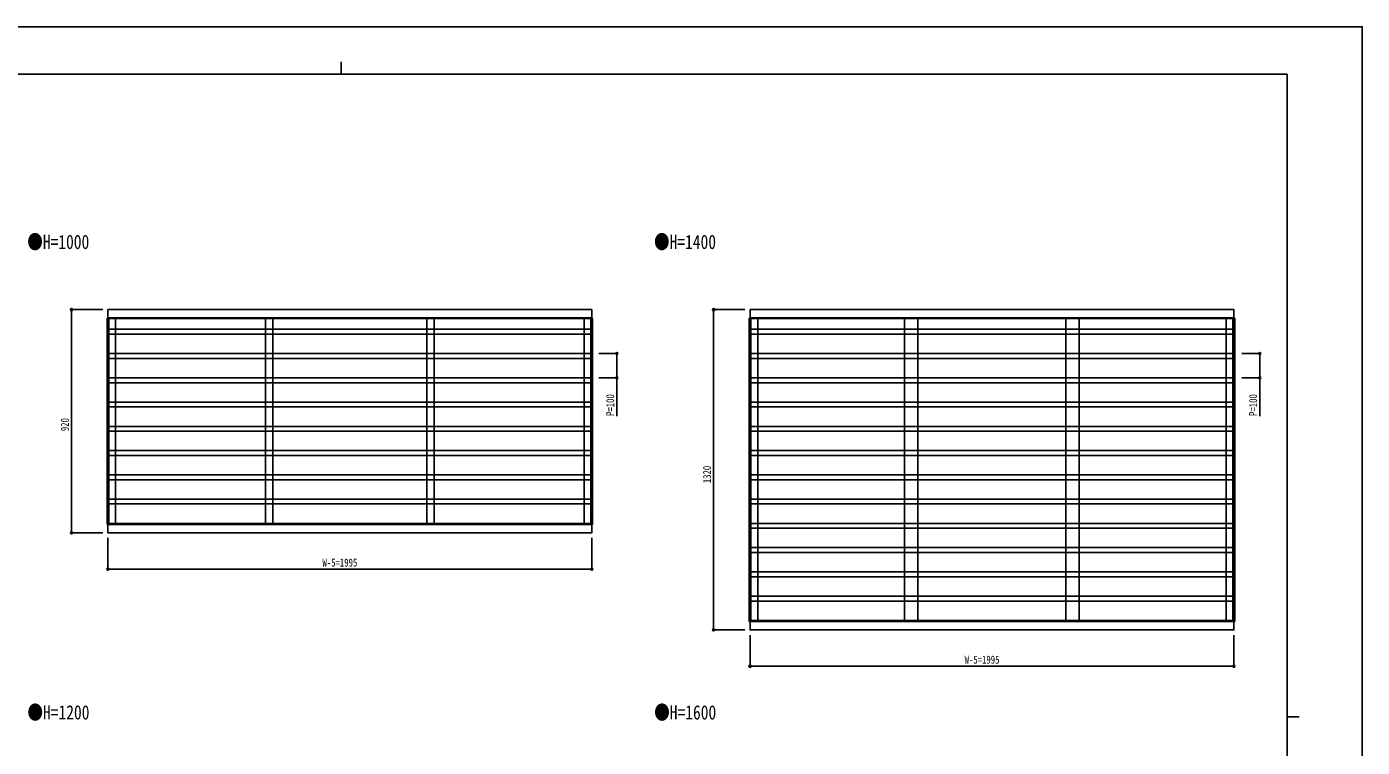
# Model space of a CAD drawing. Units: millimetres, scale not verified. Extents: x -4205 to 4205, y -2970 to 2970.
# Drawn here: x -1301 to 4205, y 0 to 2970 of the extents above; entities that cross this region are included whole.
import ezdxf
from ezdxf.enums import TextEntityAlignment as Align

# ---------------------------------------------------------------- set-up
doc = ezdxf.new("R2010")
doc.units = ezdxf.units.MM
doc.header["$LTSCALE"] = 16
for name, color, linetype in [('0-1_USER1', 3, 'Continuous'), ('0-2_YKK_A1', 4, 'Continuous'), ('0-3_YKK_D', 6, 'Continuous'), ('0-4_YKK_ZWAK', 7, 'Continuous')]:
    doc.layers.add(name, color=color, linetype=linetype)
doc.styles.add('ＭＳ ゴシック', font='')
doc.styles.get('ＭＳ ゴシック').set_extended_font_data('MS Gothic')

msp = doc.modelspace()

# ---------------------------------------------------------------- linework, layer by layer
at = {"layer": '0-2_YKK_A1'}
for p, q in [((-969.79, 1769.3), (-962.59, 1769.3)), ((-969.79, 1769.3), (-969.79, 918.3)), ((-967.59, 1769.3), (-967.59, 918.3)), ((-965.59, 1769.8), (-965.59, 1769.3)), ((1024.41, 1767.8), (-962.59, 1767.8)), ((-934.59, 917.8), (-934.59, 1769.8)), ((-316.59, 917.8), (-316.59, 1769.8)), ((-286.59, 917.8), (-286.59, 1769.8)), ((348.41, 917.8), (348.41, 1769.8)), ((378.41, 917.8), (378.41, 1769.8)), ((996.41, 917.8), (996.41, 1769.8)), ((1031.61, 1769.3), (1024.41, 1769.3)), ((1027.41, 1769.8), (1027.41, 1769.3)), ((1029.41, 1769.3), (1029.41, 918.3)), ((1031.61, 1769.3), (1031.61, 918.3)), ((1677.58, 1769.3), (1684.78, 1769.3)), ((1677.58, 1769.3), (1677.58, 518.3)), ((1679.78, 1769.3), (1679.78, 518.3)), ((1681.78, 1769.8), (1681.78, 1769.3)), ((3671.78, 1767.8), (1684.78, 1767.8)), ((1712.78, 517.8), (1712.78, 1769.8)), ((2318.28, 517.8), (2318.28, 1769.8)), ((2373.28, 517.8), (2373.28, 1769.8)), ((2983.28, 517.8), (2983.28, 1769.8)), ((3038.28, 517.8), (3038.28, 1769.8)), ((3643.78, 517.8), (3643.78, 1769.8)), ((3678.98, 1769.3), (3671.78, 1769.3)), ((3674.78, 1769.8), (3674.78, 1769.3)), ((3676.78, 1769.3), (3676.78, 518.3)), ((3678.98, 1769.3), (3678.98, 518.3)), ((1024.41, 1722.8), (-962.59, 1722.8)), ((3671.78, 1722.8), (1684.78, 1722.8)), ((1024.41, 1702.8), (-962.59, 1702.8)), ((3671.78, 1702.8), (1684.78, 1702.8)), ((1024.41, 1622.8), (-962.59, 1622.8)), ((1024.41, 1602.8), (-962.59, 1602.8)), ((3671.78, 1622.8), (1684.78, 1622.8)), ((3671.78, 1602.8), (1684.78, 1602.8)), ((1024.41, 1522.8), (-962.59, 1522.8)), ((1024.41, 1502.8), (-962.59, 1502.8)), ((3671.78, 1522.8), (1684.78, 1522.8)), ((3671.78, 1502.8), (1684.78, 1502.8)), ((1024.41, 1422.8), (-962.59, 1422.8)), ((1024.41, 1402.8), (-962.59, 1402.8)), ((3671.78, 1422.8), (1684.78, 1422.8)), ((3671.78, 1402.8), (1684.78, 1402.8)), ((1024.41, 1322.8), (-962.59, 1322.8)), ((3671.78, 1322.8), (1684.78, 1322.8)), ((1024.41, 1302.8), (-962.59, 1302.8)), ((3671.78, 1302.8), (1684.78, 1302.8)), ((1024.41, 1222.8), (-962.59, 1222.8)), ((3671.78, 1222.8), (1684.78, 1222.8)), ((1024.41, 1202.8), (-962.59, 1202.8)), ((3671.78, 1202.8), (1684.78, 1202.8)), ((1024.41, 1122.8), (-962.59, 1122.8)), ((1024.41, 1102.8), (-962.59, 1102.8)), ((3671.78, 1122.8), (1684.78, 1122.8)), ((3671.78, 1102.8), (1684.78, 1102.8)), ((1024.41, 1022.8), (-962.59, 1022.8)), ((1024.41, 1002.8), (-962.59, 1002.8)), ((3671.78, 1022.8), (1684.78, 1022.8)), ((3671.78, 1002.8), (1684.78, 1002.8)), ((-966.09, 918.3), (-966.09, 917.8)), ((1024.41, 922.8), (-962.59, 922.8)), ((1027.91, 918.3), (1027.91, 917.8)), ((3671.78, 922.8), (1684.78, 922.8)), ((3671.78, 902.8), (1684.78, 902.8)), ((3671.78, 822.8), (1684.78, 822.8)), ((3671.78, 802.8), (1684.78, 802.8)), ((3671.78, 722.8), (1684.78, 722.8)), ((3671.78, 702.8), (1684.78, 702.8)), ((3671.78, 622.8), (1684.78, 622.8)), ((3671.78, 602.8), (1684.78, 602.8)), ((1681.11, 518.3), (1681.11, 517.8)), ((3671.78, 522.8), (1684.78, 522.8)), ((3675.11, 518.3), (3675.11, 517.8))]:
    msp.add_line(p, q, dxfattribs=at)
for points in [[(-962.59, 1769.3), (-962.59, 918.3), (-969.79, 918.3)], [(1024.41, 1769.3), (1024.41, 918.3), (1031.61, 918.3)], [(1684.78, 1769.3), (1684.78, 518.3), (1677.58, 518.3)], [(3671.78, 1769.3), (3671.78, 518.3), (3678.98, 518.3)]]:
    msp.add_lwpolyline(points, dxfattribs=at)
for points in [[(-966.59, 1803.8), (1028.41, 1803.8), (1028.41, 1769.8), (-966.59, 1769.8)], [(1680.78, 1803.8), (3675.78, 1803.8), (3675.78, 1769.8), (1680.78, 1769.8)], [(-966.59, 917.8), (1028.41, 917.8), (1028.41, 883.8), (-966.59, 883.8)], [(1680.78, 517.8), (3675.78, 517.8), (3675.78, 483.8), (1680.78, 483.8)]]:
    msp.add_lwpolyline(points, close=True, dxfattribs=at)
at = {"layer": '0-3_YKK_D'}
for p, q in [((-987.62, 1803.8), (-1117.59, 1803.8)), ((-1116.59, 1803.8), (-1116.59, 883.8)), ((1659.78, 1803.8), (1529.78, 1803.8)), ((1530.78, 1803.8), (1530.78, 483.8)), ((1057.61, 1622.8), (1132.61, 1622.8)), ((3708.18, 1622.8), (3783.18, 1622.8)), ((1057.61, 1522.8), (1132.61, 1522.8)), ((3708.18, 1522.8), (3783.18, 1522.8)), ((-987.59, 883.8), (-1117.59, 883.8)), ((-966.59, 862.8), (-966.59, 732.8)), ((1028.41, 862.8), (1028.41, 732.8)), ((-966.59, 733.8), (1028.41, 733.8)), ((1659.78, 483.8), (1529.78, 483.8)), ((1680.78, 462.8), (1680.78, 332.8)), ((3675.78, 462.8), (3675.78, 332.8)), ((1680.78, 333.8), (3675.78, 333.8))]:
    msp.add_line(p, q, dxfattribs=at)
for points in [[(1131.61, 1622.8), (1131.61, 1522.8), (1131.61, 1364.6)], [(3782.18, 1622.8), (3782.18, 1522.8), (3782.18, 1364.6)]]:
    msp.add_lwpolyline(points, dxfattribs=at)
for centre in [(-1116.59, 1803.8), (1530.78, 1803.8), (1131.61, 1622.8), (3782.18, 1622.8), (1131.61, 1522.8), (3782.18, 1522.8), (-1116.59, 883.8), (-966.59, 733.8), (1028.41, 733.8), (1530.78, 483.8), (1680.78, 333.8), (3675.78, 333.8)]:
    msp.add_circle(centre, 4.25, dxfattribs=at)
at = {"layer": '0-4_YKK_ZWAK'}
for p, q in [((-4.98, 2825), (-4.98, 2775)), ((3895.02, 2775), (-3904.98, 2775)), ((3895.02, 2775), (3895.02, -2525)), ((3895.02, 125), (3945.02, 125))]:
    msp.add_line(p, q, dxfattribs=at)
msp.add_lwpolyline([(-4205, -2970), (4205, -2970), (4205, 2970), (-4205, 2970)], close=True, dxfattribs=at)

# ---------------------------------------------------------------- texts
at = {"layer": '0-1_USER1', "style": 'ＭＳ ゴシック', "width": 0.8}
for s, p in [('●H=1000', (-1298.77, 2036.22)), ('●H=1400', (1285.18, 2036.22)), ('●H=1200', (-1298.09, 96.93)), ('●H=1600', (1285.86, 96.93))]:
    msp.add_text(s, height=58.65, dxfattribs=at).set_placement(p, align=Align.BOTTOM_LEFT)
at = {"layer": '0-3_YKK_D', "style": 'ＭＳ ゴシック', "width": 0.8}
for s, p in [('P=100', (1130.61, 1365.6)), ('P=100', (3781.18, 1365.6)), ('920', (-1117.59, 1303)), ('1320', (1529.78, 1088.6))]:
    msp.add_text(s, height=32.99, rotation=90, dxfattribs=at).set_placement(p, align=Align.BOTTOM_LEFT)
for p in [(-81.89, 734.8), (2565.48, 334.8)]:
    msp.add_text('W-5=1995', height=32.99, dxfattribs=at).set_placement(p, align=Align.BOTTOM_LEFT)

doc.saveas('drawing.dxf')
